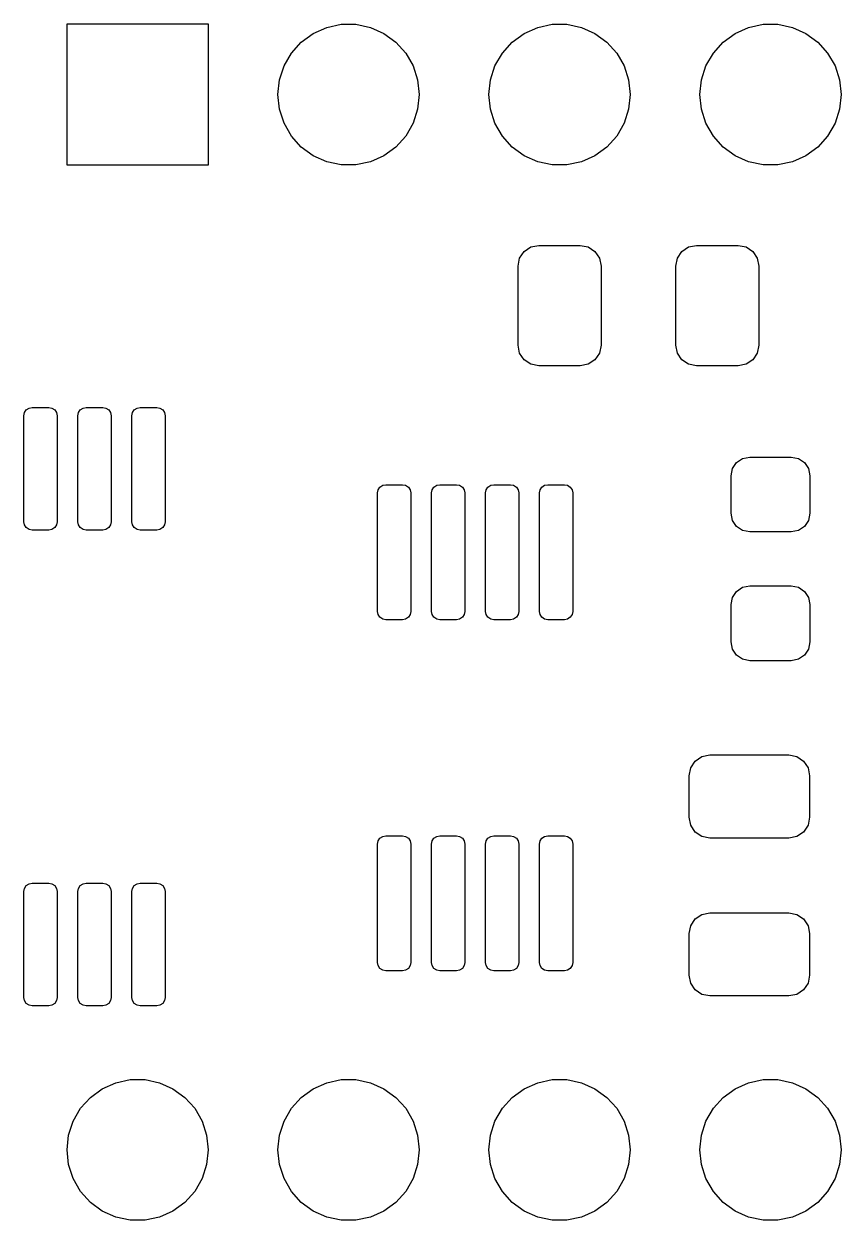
# Model space of a CAD drawing. Extents: x 133.8 to 158.3, y -107.5 to -93.1.
# Drawn here: x 148.49 to 158.33, y -107.53 to -93.13 of the extents above; entities that cross this region are included whole.
import ezdxf

# ---------------------------------------------------------------- set-up
doc = ezdxf.new("R2010")
doc.units = 0
doc.layers.add('BLACK', color=7, linetype='CONTINUOUS')

msp = doc.modelspace()

# ---------------------------------------------------------------- linework, layer by layer
at = {"layer": 'BLACK', "linetype": 'CONTINUOUS'}
for p, q in [((149.01, -94.83), (149.01, -93.13)), ((149.01, -93.13), (150.71, -93.13)), ((150.71, -93.13), (150.71, -94.83)), ((152.137, -93.1716), (152.311, -93.1347)), ((152.311, -93.1347), (152.489, -93.1347)), ((152.489, -93.1347), (152.663, -93.1716)), ((154.677, -93.1716), (154.851, -93.1347)), ((154.851, -93.1347), (155.029, -93.1347)), ((155.029, -93.1347), (155.203, -93.1716)), ((157.217, -93.1716), (157.391, -93.1347)), ((157.391, -93.1347), (157.569, -93.1347)), ((157.569, -93.1347), (157.743, -93.1716)), ((151.831, -93.3483), (151.975, -93.2439)), ((151.975, -93.2439), (152.137, -93.1716)), ((152.663, -93.1716), (152.825, -93.2439)), ((152.825, -93.2439), (152.969, -93.3483)), ((154.371, -93.3483), (154.515, -93.2439)), ((154.515, -93.2439), (154.677, -93.1716)), ((155.203, -93.1716), (155.365, -93.2439)), ((155.365, -93.2439), (155.509, -93.3483)), ((156.911, -93.3483), (157.055, -93.2439)), ((157.055, -93.2439), (157.217, -93.1716)), ((157.743, -93.1716), (157.905, -93.2439)), ((157.905, -93.2439), (158.049, -93.3483)), ((151.712, -93.4804), (151.831, -93.3483)), ((152.969, -93.3483), (153.088, -93.4804)), ((154.252, -93.4804), (154.371, -93.3483)), ((155.509, -93.3483), (155.628, -93.4804)), ((156.792, -93.4804), (156.911, -93.3483)), ((158.049, -93.3483), (158.168, -93.4804)), ((151.623, -93.6343), (151.712, -93.4804)), ((153.088, -93.4804), (153.177, -93.6343)), ((154.163, -93.6343), (154.252, -93.4804)), ((155.628, -93.4804), (155.717, -93.6343)), ((156.703, -93.6343), (156.792, -93.4804)), ((158.168, -93.4804), (158.257, -93.6343)), ((151.569, -93.8033), (151.623, -93.6343)), ((153.177, -93.6343), (153.231, -93.8033)), ((154.109, -93.8033), (154.163, -93.6343)), ((155.717, -93.6343), (155.771, -93.8033)), ((156.649, -93.8033), (156.703, -93.6343)), ((158.257, -93.6343), (158.311, -93.8033)), ((151.55, -93.98), (151.569, -93.8033)), ((153.231, -93.8033), (153.25, -93.98)), ((154.09, -93.98), (154.109, -93.8033)), ((155.771, -93.8033), (155.79, -93.98)), ((156.63, -93.98), (156.649, -93.8033)), ((158.311, -93.8033), (158.33, -93.98)), ((151.569, -94.1567), (151.55, -93.98)), ((153.25, -93.98), (153.231, -94.1567)), ((154.109, -94.1567), (154.09, -93.98)), ((155.79, -93.98), (155.771, -94.1567)), ((156.649, -94.1567), (156.63, -93.98)), ((158.33, -93.98), (158.311, -94.1567)), ((151.623, -94.3257), (151.569, -94.1567)), ((153.231, -94.1567), (153.177, -94.3257)), ((154.163, -94.3257), (154.109, -94.1567)), ((155.771, -94.1567), (155.717, -94.3257)), ((156.703, -94.3257), (156.649, -94.1567)), ((158.311, -94.1567), (158.257, -94.3257)), ((151.712, -94.4796), (151.623, -94.3257)), ((153.177, -94.3257), (153.088, -94.4796)), ((154.252, -94.4796), (154.163, -94.3257)), ((155.717, -94.3257), (155.628, -94.4796)), ((156.792, -94.4796), (156.703, -94.3257)), ((158.257, -94.3257), (158.168, -94.4796)), ((151.831, -94.6117), (151.712, -94.4796)), ((153.088, -94.4796), (152.969, -94.6117)), ((154.371, -94.6117), (154.252, -94.4796)), ((155.628, -94.4796), (155.509, -94.6117)), ((156.911, -94.6117), (156.792, -94.4796)), ((158.168, -94.4796), (158.049, -94.6117)), ((151.975, -94.7161), (151.831, -94.6117)), ((152.137, -94.7884), (151.975, -94.7161)), ((152.825, -94.7161), (152.663, -94.7884)), ((152.969, -94.6117), (152.825, -94.7161)), ((154.515, -94.7161), (154.371, -94.6117)), ((154.677, -94.7884), (154.515, -94.7161)), ((155.365, -94.7161), (155.203, -94.7884)), ((155.509, -94.6117), (155.365, -94.7161)), ((157.055, -94.7161), (156.911, -94.6117)), ((157.217, -94.7884), (157.055, -94.7161)), ((157.905, -94.7161), (157.743, -94.7884)), ((158.049, -94.6117), (157.905, -94.7161)), ((150.71, -94.83), (149.01, -94.83)), ((152.311, -94.8253), (152.137, -94.7884)), ((152.489, -94.8253), (152.311, -94.8253)), ((152.663, -94.7884), (152.489, -94.8253)), ((154.851, -94.8253), (154.677, -94.7884)), ((155.029, -94.8253), (154.851, -94.8253)), ((155.203, -94.7884), (155.029, -94.8253)), ((157.391, -94.8253), (157.217, -94.7884)), ((157.569, -94.8253), (157.391, -94.8253)), ((157.743, -94.7884), (157.569, -94.8253)), ((154.459, -95.9493), (154.513, -95.8682)), ((154.513, -95.8682), (154.594, -95.814)), ((154.594, -95.814), (154.69, -95.795)), ((154.69, -95.795), (155.19, -95.795)), ((155.19, -95.795), (155.286, -95.814)), ((155.286, -95.814), (155.367, -95.8682)), ((155.367, -95.8682), (155.421, -95.9493)), ((156.359, -95.9493), (156.413, -95.8682)), ((156.413, -95.8682), (156.494, -95.814)), ((156.494, -95.814), (156.59, -95.795)), ((156.59, -95.795), (157.09, -95.795)), ((157.09, -95.795), (157.186, -95.814)), ((157.186, -95.814), (157.267, -95.8682)), ((157.267, -95.8682), (157.321, -95.9493)), ((154.44, -96.045), (154.459, -95.9493)), ((155.421, -95.9493), (155.44, -96.045)), ((156.34, -96.045), (156.359, -95.9493)), ((157.321, -95.9493), (157.34, -96.045)), ((154.44, -96.995), (154.44, -96.045)), ((155.44, -96.045), (155.44, -96.995)), ((156.34, -96.995), (156.34, -96.045)), ((157.34, -96.045), (157.34, -96.995)), ((154.459, -97.0907), (154.44, -96.995)), ((155.44, -96.995), (155.421, -97.0907)), ((156.359, -97.0907), (156.34, -96.995)), ((157.34, -96.995), (157.321, -97.0907)), ((154.513, -97.1718), (154.459, -97.0907)), ((155.421, -97.0907), (155.367, -97.1718)), ((156.413, -97.1718), (156.359, -97.0907)), ((157.321, -97.0907), (157.267, -97.1718)), ((154.594, -97.226), (154.513, -97.1718)), ((154.69, -97.245), (154.594, -97.226)), ((155.19, -97.245), (154.69, -97.245)), ((155.286, -97.226), (155.19, -97.245)), ((155.367, -97.1718), (155.286, -97.226)), ((156.494, -97.226), (156.413, -97.1718)), ((156.59, -97.245), (156.494, -97.226)), ((157.09, -97.245), (156.59, -97.245)), ((157.186, -97.226), (157.09, -97.245)), ((157.267, -97.1718), (157.186, -97.226)), ((148.491, -97.846), (148.499, -97.8077)), ((148.491, -99.121), (148.491, -97.846)), ((148.499, -97.8077), (148.52, -97.7753)), ((148.52, -97.7753), (148.553, -97.7536)), ((148.553, -97.7536), (148.591, -97.746)), ((148.591, -97.746), (148.791, -97.746)), ((148.791, -97.746), (148.829, -97.7536)), ((148.829, -97.7536), (148.862, -97.7753)), ((148.862, -97.7753), (148.883, -97.8077)), ((148.883, -97.8077), (148.891, -97.846)), ((148.891, -97.846), (148.891, -99.121)), ((149.141, -97.846), (149.149, -97.8077)), ((149.141, -99.121), (149.141, -97.846)), ((149.149, -97.8077), (149.17, -97.7753)), ((149.17, -97.7753), (149.203, -97.7536)), ((149.203, -97.7536), (149.241, -97.746)), ((149.241, -97.746), (149.441, -97.746)), ((149.441, -97.746), (149.479, -97.7536)), ((149.479, -97.7536), (149.512, -97.7753)), ((149.512, -97.7753), (149.533, -97.8077)), ((149.533, -97.8077), (149.541, -97.846)), ((149.541, -97.846), (149.541, -99.121)), ((149.791, -97.846), (149.799, -97.8077)), ((149.791, -99.121), (149.791, -97.846)), ((149.799, -97.8077), (149.82, -97.7753)), ((149.82, -97.7753), (149.853, -97.7536)), ((149.853, -97.7536), (149.891, -97.746)), ((149.891, -97.746), (150.091, -97.746)), ((150.091, -97.746), (150.129, -97.7536)), ((150.129, -97.7536), (150.162, -97.7753)), ((150.162, -97.7753), (150.183, -97.8077)), ((150.183, -97.8077), (150.191, -97.846)), ((150.191, -97.846), (150.191, -99.121)), ((157.022, -98.4819), (157.071, -98.4089)), ((157.071, -98.4089), (157.144, -98.3601)), ((157.144, -98.3601), (157.23, -98.343)), ((157.23, -98.343), (157.73, -98.343)), ((157.73, -98.343), (157.816, -98.3601)), ((157.816, -98.3601), (157.889, -98.4089)), ((157.889, -98.4089), (157.938, -98.4819)), ((157.005, -98.568), (157.022, -98.4819)), ((157.005, -99.018), (157.005, -98.568)), ((157.938, -98.4819), (157.955, -98.568)), ((157.955, -98.568), (157.955, -99.018)), ((152.749, -98.775), (152.757, -98.7367)), ((152.757, -98.7367), (152.778, -98.7043)), ((152.778, -98.7043), (152.811, -98.6826)), ((152.811, -98.6826), (152.849, -98.675)), ((152.849, -98.675), (153.049, -98.675)), ((153.049, -98.675), (153.087, -98.6826)), ((153.087, -98.6826), (153.12, -98.7043)), ((153.12, -98.7043), (153.141, -98.7367)), ((153.141, -98.7367), (153.149, -98.775)), ((153.399, -98.775), (153.407, -98.7367)), ((153.407, -98.7367), (153.428, -98.7043)), ((153.428, -98.7043), (153.461, -98.6826)), ((153.461, -98.6826), (153.499, -98.675)), ((153.499, -98.675), (153.699, -98.675)), ((153.699, -98.675), (153.737, -98.6826)), ((153.737, -98.6826), (153.77, -98.7043)), ((153.77, -98.7043), (153.791, -98.7367)), ((153.791, -98.7367), (153.799, -98.775)), ((154.049, -98.775), (154.057, -98.7367)), ((154.057, -98.7367), (154.078, -98.7043)), ((154.078, -98.7043), (154.111, -98.6826)), ((154.111, -98.6826), (154.149, -98.675)), ((154.149, -98.675), (154.349, -98.675)), ((154.349, -98.675), (154.387, -98.6826)), ((154.387, -98.6826), (154.42, -98.7043)), ((154.42, -98.7043), (154.441, -98.7367)), ((154.441, -98.7367), (154.449, -98.775)), ((154.699, -98.775), (154.707, -98.7367)), ((154.707, -98.7367), (154.728, -98.7043)), ((154.728, -98.7043), (154.761, -98.6826)), ((154.761, -98.6826), (154.799, -98.675)), ((154.799, -98.675), (154.999, -98.675)), ((154.999, -98.675), (155.037, -98.6826)), ((155.037, -98.6826), (155.07, -98.7043)), ((155.07, -98.7043), (155.091, -98.7367)), ((155.091, -98.7367), (155.099, -98.775)), ((152.749, -100.2), (152.749, -98.775)), ((153.149, -98.775), (153.149, -100.2)), ((153.399, -100.2), (153.399, -98.775)), ((153.799, -98.775), (153.799, -100.2)), ((154.049, -100.2), (154.049, -98.775)), ((154.449, -98.775), (154.449, -100.2)), ((154.699, -100.2), (154.699, -98.775)), ((155.099, -98.775), (155.099, -100.2)), ((157.022, -99.1041), (157.005, -99.018)), ((157.955, -99.018), (157.938, -99.1041)), ((148.499, -99.1593), (148.491, -99.121)), ((148.52, -99.1917), (148.499, -99.1593)), ((148.883, -99.1593), (148.862, -99.1917)), ((148.891, -99.121), (148.883, -99.1593)), ((149.149, -99.1593), (149.141, -99.121)), ((149.17, -99.1917), (149.149, -99.1593)), ((149.533, -99.1593), (149.512, -99.1917)), ((149.541, -99.121), (149.533, -99.1593)), ((149.799, -99.1593), (149.791, -99.121)), ((149.82, -99.1917), (149.799, -99.1593)), ((150.183, -99.1593), (150.162, -99.1917)), ((150.191, -99.121), (150.183, -99.1593)), ((157.071, -99.1771), (157.022, -99.1041)), ((157.144, -99.2259), (157.071, -99.1771)), ((157.889, -99.1771), (157.816, -99.2259)), ((157.938, -99.1041), (157.889, -99.1771)), ((148.553, -99.2134), (148.52, -99.1917)), ((148.591, -99.221), (148.553, -99.2134)), ((148.791, -99.221), (148.591, -99.221)), ((148.829, -99.2134), (148.791, -99.221)), ((148.862, -99.1917), (148.829, -99.2134)), ((149.203, -99.2134), (149.17, -99.1917)), ((149.241, -99.221), (149.203, -99.2134)), ((149.441, -99.221), (149.241, -99.221)), ((149.479, -99.2134), (149.441, -99.221)), ((149.512, -99.1917), (149.479, -99.2134)), ((149.853, -99.2134), (149.82, -99.1917)), ((149.891, -99.221), (149.853, -99.2134)), ((150.091, -99.221), (149.891, -99.221)), ((150.129, -99.2134), (150.091, -99.221)), ((150.162, -99.1917), (150.129, -99.2134)), ((157.23, -99.243), (157.144, -99.2259)), ((157.73, -99.243), (157.23, -99.243)), ((157.816, -99.2259), (157.73, -99.243)), ((157.144, -99.9101), (157.23, -99.893)), ((157.23, -99.893), (157.73, -99.893)), ((157.73, -99.893), (157.816, -99.9101)), ((157.005, -100.118), (157.022, -100.032)), ((157.022, -100.032), (157.071, -99.9589)), ((157.071, -99.9589), (157.144, -99.9101)), ((157.816, -99.9101), (157.889, -99.9589)), ((157.889, -99.9589), (157.938, -100.032)), ((157.938, -100.032), (157.955, -100.118)), ((157.005, -100.568), (157.005, -100.118)), ((157.955, -100.118), (157.955, -100.568)), ((152.757, -100.238), (152.749, -100.2)), ((152.778, -100.271), (152.757, -100.238)), ((152.811, -100.292), (152.778, -100.271)), ((152.849, -100.3), (152.811, -100.292)), ((153.049, -100.3), (152.849, -100.3)), ((153.087, -100.292), (153.049, -100.3)), ((153.12, -100.271), (153.087, -100.292)), ((153.141, -100.238), (153.12, -100.271)), ((153.149, -100.2), (153.141, -100.238)), ((153.407, -100.238), (153.399, -100.2)), ((153.428, -100.271), (153.407, -100.238)), ((153.461, -100.292), (153.428, -100.271)), ((153.499, -100.3), (153.461, -100.292)), ((153.699, -100.3), (153.499, -100.3)), ((153.737, -100.292), (153.699, -100.3)), ((153.77, -100.271), (153.737, -100.292)), ((153.791, -100.238), (153.77, -100.271)), ((153.799, -100.2), (153.791, -100.238)), ((154.057, -100.238), (154.049, -100.2)), ((154.078, -100.271), (154.057, -100.238)), ((154.111, -100.292), (154.078, -100.271)), ((154.149, -100.3), (154.111, -100.292)), ((154.349, -100.3), (154.149, -100.3)), ((154.387, -100.292), (154.349, -100.3)), ((154.42, -100.271), (154.387, -100.292)), ((154.441, -100.238), (154.42, -100.271)), ((154.449, -100.2), (154.441, -100.238)), ((154.707, -100.238), (154.699, -100.2)), ((154.728, -100.271), (154.707, -100.238)), ((154.761, -100.292), (154.728, -100.271)), ((154.799, -100.3), (154.761, -100.292)), ((154.999, -100.3), (154.799, -100.3)), ((155.037, -100.292), (154.999, -100.3)), ((155.07, -100.271), (155.037, -100.292)), ((155.091, -100.238), (155.07, -100.271)), ((155.099, -100.2), (155.091, -100.238)), ((157.022, -100.654), (157.005, -100.568)), ((157.955, -100.568), (157.938, -100.654)), ((157.071, -100.727), (157.022, -100.654)), ((157.144, -100.776), (157.071, -100.727)), ((157.889, -100.727), (157.816, -100.776)), ((157.938, -100.654), (157.889, -100.727)), ((157.23, -100.793), (157.144, -100.776)), ((157.73, -100.793), (157.23, -100.793)), ((157.816, -100.776), (157.73, -100.793)), ((156.52, -102.082), (156.574, -102.001)), ((156.574, -102.001), (156.655, -101.947)), ((156.655, -101.947), (156.751, -101.928)), ((156.751, -101.928), (157.701, -101.928)), ((157.701, -101.928), (157.797, -101.947)), ((157.797, -101.947), (157.878, -102.001)), ((157.878, -102.001), (157.932, -102.082)), ((156.501, -102.178), (156.52, -102.082)), ((156.501, -102.678), (156.501, -102.178)), ((157.932, -102.082), (157.951, -102.178)), ((157.951, -102.178), (157.951, -102.678)), ((156.52, -102.774), (156.501, -102.678)), ((156.574, -102.855), (156.52, -102.774)), ((157.932, -102.774), (157.878, -102.855)), ((157.951, -102.678), (157.932, -102.774)), ((152.778, -102.929), (152.811, -102.908)), ((152.811, -102.908), (152.849, -102.9)), ((152.849, -102.9), (153.049, -102.9)), ((153.049, -102.9), (153.087, -102.908)), ((153.087, -102.908), (153.12, -102.929)), ((153.428, -102.929), (153.461, -102.908)), ((153.461, -102.908), (153.499, -102.9)), ((153.499, -102.9), (153.699, -102.9)), ((153.699, -102.9), (153.737, -102.908)), ((153.737, -102.908), (153.77, -102.929)), ((154.078, -102.929), (154.111, -102.908)), ((154.111, -102.908), (154.149, -102.9)), ((154.149, -102.9), (154.349, -102.9)), ((154.349, -102.9), (154.387, -102.908)), ((154.387, -102.908), (154.42, -102.929)), ((154.728, -102.929), (154.761, -102.908)), ((154.761, -102.908), (154.799, -102.9)), ((154.799, -102.9), (154.999, -102.9)), ((154.999, -102.9), (155.037, -102.908)), ((155.037, -102.908), (155.07, -102.929)), ((156.655, -102.909), (156.574, -102.855)), ((156.751, -102.928), (156.655, -102.909)), ((157.797, -102.909), (157.701, -102.928)), ((157.878, -102.855), (157.797, -102.909)), ((152.749, -103), (152.757, -102.962)), ((152.749, -104.425), (152.749, -103)), ((152.757, -102.962), (152.778, -102.929)), ((153.12, -102.929), (153.141, -102.962)), ((153.141, -102.962), (153.149, -103)), ((153.149, -103), (153.149, -104.425)), ((153.399, -103), (153.407, -102.962)), ((153.399, -104.425), (153.399, -103)), ((153.407, -102.962), (153.428, -102.929)), ((153.77, -102.929), (153.791, -102.962)), ((153.791, -102.962), (153.799, -103)), ((153.799, -103), (153.799, -104.425)), ((154.049, -103), (154.057, -102.962)), ((154.049, -104.425), (154.049, -103)), ((154.057, -102.962), (154.078, -102.929)), ((154.42, -102.929), (154.441, -102.962)), ((154.441, -102.962), (154.449, -103)), ((154.449, -103), (154.449, -104.425)), ((154.699, -103), (154.707, -102.962)), ((154.699, -104.425), (154.699, -103)), ((154.707, -102.962), (154.728, -102.929)), ((155.07, -102.929), (155.091, -102.962)), ((155.091, -102.962), (155.099, -103)), ((155.099, -103), (155.099, -104.425)), ((157.701, -102.928), (156.751, -102.928)), ((148.499, -103.533), (148.52, -103.5)), ((148.52, -103.5), (148.553, -103.479)), ((148.553, -103.479), (148.591, -103.471)), ((148.591, -103.471), (148.791, -103.471)), ((148.791, -103.471), (148.829, -103.479)), ((148.829, -103.479), (148.862, -103.5)), ((148.862, -103.5), (148.883, -103.533)), ((149.149, -103.533), (149.17, -103.5)), ((149.17, -103.5), (149.203, -103.479)), ((149.203, -103.479), (149.241, -103.471)), ((149.241, -103.471), (149.441, -103.471)), ((149.441, -103.471), (149.479, -103.479)), ((149.479, -103.479), (149.512, -103.5)), ((149.512, -103.5), (149.533, -103.533)), ((149.799, -103.533), (149.82, -103.5)), ((149.82, -103.5), (149.853, -103.479)), ((149.853, -103.479), (149.891, -103.471)), ((149.891, -103.471), (150.091, -103.471)), ((150.091, -103.471), (150.129, -103.479)), ((150.129, -103.479), (150.162, -103.5)), ((150.162, -103.5), (150.183, -103.533)), ((148.491, -103.571), (148.499, -103.533)), ((148.491, -104.846), (148.491, -103.571)), ((148.883, -103.533), (148.891, -103.571)), ((148.891, -103.571), (148.891, -104.846)), ((149.141, -103.571), (149.149, -103.533)), ((149.141, -104.846), (149.141, -103.571)), ((149.533, -103.533), (149.541, -103.571)), ((149.541, -103.571), (149.541, -104.846)), ((149.791, -103.571), (149.799, -103.533)), ((149.791, -104.846), (149.791, -103.571)), ((150.183, -103.533), (150.191, -103.571)), ((150.191, -103.571), (150.191, -104.846)), ((156.52, -103.982), (156.574, -103.901)), ((156.574, -103.901), (156.655, -103.847)), ((156.655, -103.847), (156.751, -103.828)), ((156.751, -103.828), (157.701, -103.828)), ((157.701, -103.828), (157.797, -103.847)), ((157.797, -103.847), (157.878, -103.901)), ((157.878, -103.901), (157.932, -103.982)), ((156.501, -104.078), (156.52, -103.982)), ((157.932, -103.982), (157.951, -104.078)), ((156.501, -104.578), (156.501, -104.078)), ((157.951, -104.078), (157.951, -104.578)), ((152.757, -104.463), (152.749, -104.425)), ((152.778, -104.496), (152.757, -104.463)), ((152.811, -104.517), (152.778, -104.496)), ((153.12, -104.496), (153.087, -104.517)), ((153.141, -104.463), (153.12, -104.496)), ((153.149, -104.425), (153.141, -104.463)), ((153.407, -104.463), (153.399, -104.425)), ((153.428, -104.496), (153.407, -104.463)), ((153.461, -104.517), (153.428, -104.496)), ((153.77, -104.496), (153.737, -104.517)), ((153.791, -104.463), (153.77, -104.496)), ((153.799, -104.425), (153.791, -104.463)), ((154.057, -104.463), (154.049, -104.425)), ((154.078, -104.496), (154.057, -104.463)), ((154.111, -104.517), (154.078, -104.496)), ((154.42, -104.496), (154.387, -104.517)), ((154.441, -104.463), (154.42, -104.496)), ((154.449, -104.425), (154.441, -104.463)), ((154.707, -104.463), (154.699, -104.425)), ((154.728, -104.496), (154.707, -104.463)), ((154.761, -104.517), (154.728, -104.496)), ((155.07, -104.496), (155.037, -104.517)), ((155.091, -104.463), (155.07, -104.496)), ((155.099, -104.425), (155.091, -104.463)), ((152.849, -104.525), (152.811, -104.517)), ((153.049, -104.525), (152.849, -104.525)), ((153.087, -104.517), (153.049, -104.525)), ((153.499, -104.525), (153.461, -104.517)), ((153.699, -104.525), (153.499, -104.525)), ((153.737, -104.517), (153.699, -104.525)), ((154.149, -104.525), (154.111, -104.517)), ((154.349, -104.525), (154.149, -104.525)), ((154.387, -104.517), (154.349, -104.525)), ((154.799, -104.525), (154.761, -104.517)), ((154.999, -104.525), (154.799, -104.525)), ((155.037, -104.517), (154.999, -104.525)), ((156.52, -104.674), (156.501, -104.578)), ((157.951, -104.578), (157.932, -104.674)), ((156.574, -104.755), (156.52, -104.674)), ((156.655, -104.809), (156.574, -104.755)), ((157.878, -104.755), (157.797, -104.809)), ((157.932, -104.674), (157.878, -104.755)), ((148.499, -104.884), (148.491, -104.846)), ((148.52, -104.917), (148.499, -104.884)), ((148.553, -104.938), (148.52, -104.917)), ((148.591, -104.946), (148.553, -104.938)), ((148.829, -104.938), (148.791, -104.946)), ((148.862, -104.917), (148.829, -104.938)), ((148.883, -104.884), (148.862, -104.917)), ((148.891, -104.846), (148.883, -104.884)), ((149.149, -104.884), (149.141, -104.846)), ((149.17, -104.917), (149.149, -104.884)), ((149.203, -104.938), (149.17, -104.917)), ((149.241, -104.946), (149.203, -104.938)), ((149.479, -104.938), (149.441, -104.946)), ((149.512, -104.917), (149.479, -104.938)), ((149.533, -104.884), (149.512, -104.917)), ((149.541, -104.846), (149.533, -104.884)), ((149.799, -104.884), (149.791, -104.846)), ((149.82, -104.917), (149.799, -104.884)), ((149.853, -104.938), (149.82, -104.917)), ((149.891, -104.946), (149.853, -104.938)), ((150.129, -104.938), (150.091, -104.946)), ((150.162, -104.917), (150.129, -104.938)), ((150.183, -104.884), (150.162, -104.917)), ((150.191, -104.846), (150.183, -104.884)), ((156.751, -104.828), (156.655, -104.809)), ((157.701, -104.828), (156.751, -104.828)), ((157.797, -104.809), (157.701, -104.828)), ((148.791, -104.946), (148.591, -104.946)), ((149.441, -104.946), (149.241, -104.946)), ((150.091, -104.946), (149.891, -104.946)), ((149.291, -106.048), (149.435, -105.944)), ((149.435, -105.944), (149.597, -105.872)), ((149.597, -105.872), (149.771, -105.835)), ((149.771, -105.835), (149.949, -105.835)), ((149.949, -105.835), (150.123, -105.872)), ((150.123, -105.872), (150.285, -105.944)), ((150.285, -105.944), (150.429, -106.048)), ((151.831, -106.048), (151.975, -105.944)), ((151.975, -105.944), (152.137, -105.872)), ((152.137, -105.872), (152.311, -105.835)), ((152.311, -105.835), (152.489, -105.835)), ((152.489, -105.835), (152.663, -105.872)), ((152.663, -105.872), (152.825, -105.944)), ((152.825, -105.944), (152.969, -106.048)), ((154.371, -106.048), (154.515, -105.944)), ((154.515, -105.944), (154.677, -105.872)), ((154.677, -105.872), (154.851, -105.835)), ((154.851, -105.835), (155.029, -105.835)), ((155.029, -105.835), (155.203, -105.872)), ((155.203, -105.872), (155.365, -105.944)), ((155.365, -105.944), (155.509, -106.048)), ((156.911, -106.048), (157.055, -105.944)), ((157.055, -105.944), (157.217, -105.872)), ((157.217, -105.872), (157.391, -105.835)), ((157.391, -105.835), (157.569, -105.835)), ((157.569, -105.835), (157.743, -105.872)), ((157.743, -105.872), (157.905, -105.944)), ((157.905, -105.944), (158.049, -106.048)), ((149.172, -106.18), (149.291, -106.048)), ((150.429, -106.048), (150.548, -106.18)), ((151.712, -106.18), (151.831, -106.048)), ((152.969, -106.048), (153.088, -106.18)), ((154.252, -106.18), (154.371, -106.048)), ((155.509, -106.048), (155.628, -106.18)), ((156.792, -106.18), (156.911, -106.048)), ((158.049, -106.048), (158.168, -106.18)), ((149.083, -106.334), (149.172, -106.18)), ((150.548, -106.18), (150.637, -106.334)), ((151.623, -106.334), (151.712, -106.18)), ((153.088, -106.18), (153.177, -106.334)), ((154.163, -106.334), (154.252, -106.18)), ((155.628, -106.18), (155.717, -106.334)), ((156.703, -106.334), (156.792, -106.18)), ((158.168, -106.18), (158.257, -106.334)), ((149.029, -106.503), (149.083, -106.334)), ((150.637, -106.334), (150.691, -106.503)), ((151.569, -106.503), (151.623, -106.334)), ((153.177, -106.334), (153.231, -106.503)), ((154.109, -106.503), (154.163, -106.334)), ((155.717, -106.334), (155.771, -106.503)), ((156.649, -106.503), (156.703, -106.334)), ((158.257, -106.334), (158.311, -106.503)), ((149.01, -106.68), (149.029, -106.503)), ((150.691, -106.503), (150.71, -106.68)), ((151.55, -106.68), (151.569, -106.503)), ((153.231, -106.503), (153.25, -106.68)), ((154.09, -106.68), (154.109, -106.503)), ((155.771, -106.503), (155.79, -106.68)), ((156.63, -106.68), (156.649, -106.503)), ((158.311, -106.503), (158.33, -106.68)), ((149.029, -106.857), (149.01, -106.68)), ((150.71, -106.68), (150.691, -106.857)), ((151.569, -106.857), (151.55, -106.68)), ((153.25, -106.68), (153.231, -106.857)), ((154.109, -106.857), (154.09, -106.68)), ((155.79, -106.68), (155.771, -106.857)), ((156.649, -106.857), (156.63, -106.68)), ((158.33, -106.68), (158.311, -106.857)), ((149.083, -107.026), (149.029, -106.857)), ((150.691, -106.857), (150.637, -107.026)), ((151.623, -107.026), (151.569, -106.857)), ((153.231, -106.857), (153.177, -107.026)), ((154.163, -107.026), (154.109, -106.857)), ((155.771, -106.857), (155.717, -107.026)), ((156.703, -107.026), (156.649, -106.857)), ((158.311, -106.857), (158.257, -107.026)), ((149.172, -107.18), (149.083, -107.026)), ((150.637, -107.026), (150.548, -107.18)), ((151.712, -107.18), (151.623, -107.026)), ((153.177, -107.026), (153.088, -107.18)), ((154.252, -107.18), (154.163, -107.026)), ((155.717, -107.026), (155.628, -107.18)), ((156.792, -107.18), (156.703, -107.026)), ((158.257, -107.026), (158.168, -107.18)), ((149.291, -107.312), (149.172, -107.18)), ((150.548, -107.18), (150.429, -107.312)), ((151.831, -107.312), (151.712, -107.18)), ((153.088, -107.18), (152.969, -107.312)), ((154.371, -107.312), (154.252, -107.18)), ((155.628, -107.18), (155.509, -107.312)), ((156.911, -107.312), (156.792, -107.18)), ((158.168, -107.18), (158.049, -107.312)), ((149.435, -107.416), (149.291, -107.312)), ((150.429, -107.312), (150.285, -107.416)), ((151.975, -107.416), (151.831, -107.312)), ((152.969, -107.312), (152.825, -107.416)), ((154.515, -107.416), (154.371, -107.312)), ((155.509, -107.312), (155.365, -107.416)), ((157.055, -107.416), (156.911, -107.312)), ((158.049, -107.312), (157.905, -107.416)), ((149.597, -107.488), (149.435, -107.416)), ((149.771, -107.525), (149.597, -107.488)), ((149.949, -107.525), (149.771, -107.525)), ((150.123, -107.488), (149.949, -107.525)), ((150.285, -107.416), (150.123, -107.488)), ((152.137, -107.488), (151.975, -107.416)), ((152.311, -107.525), (152.137, -107.488)), ((152.489, -107.525), (152.311, -107.525)), ((152.663, -107.488), (152.489, -107.525)), ((152.825, -107.416), (152.663, -107.488)), ((154.677, -107.488), (154.515, -107.416)), ((154.851, -107.525), (154.677, -107.488)), ((155.029, -107.525), (154.851, -107.525)), ((155.203, -107.488), (155.029, -107.525)), ((155.365, -107.416), (155.203, -107.488)), ((157.217, -107.488), (157.055, -107.416)), ((157.391, -107.525), (157.217, -107.488)), ((157.569, -107.525), (157.391, -107.525)), ((157.743, -107.488), (157.569, -107.525)), ((157.905, -107.416), (157.743, -107.488))]:
    msp.add_line(p, q, dxfattribs=at)

doc.saveas('drawing.dxf')
